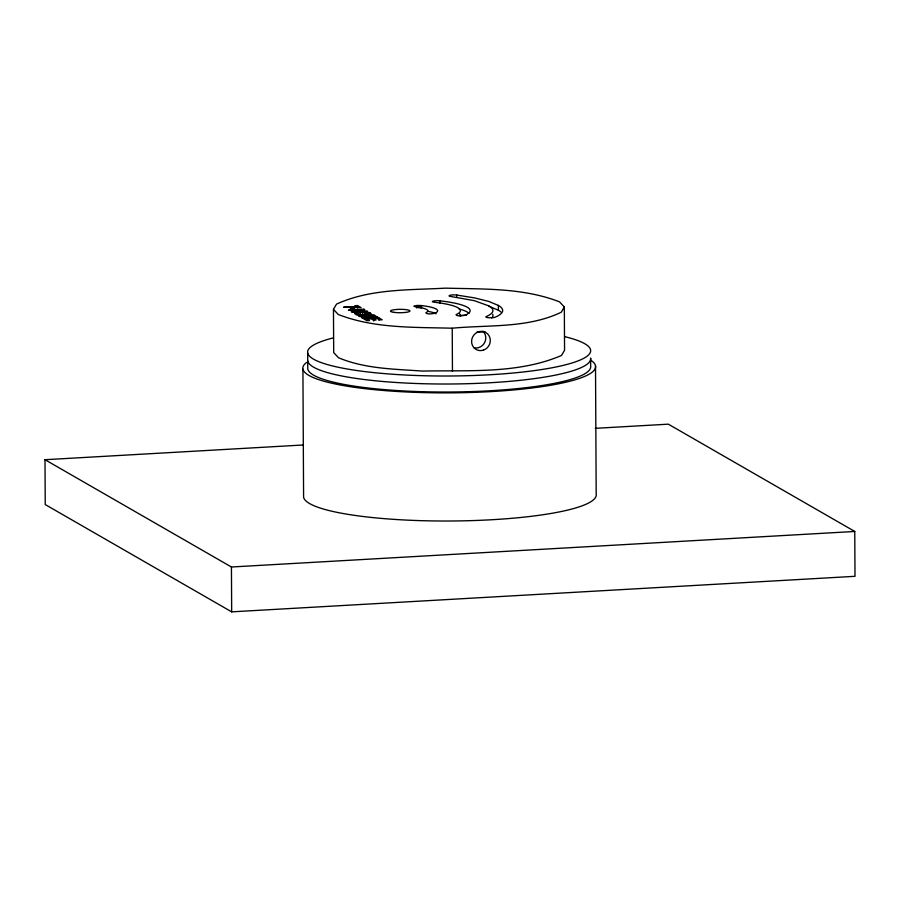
<?xml version="1.0" encoding="UTF-8"?>
<svg xmlns="http://www.w3.org/2000/svg" width="900" height="900" viewBox="0 0 900 900"><rect width="100%" height="100%" fill="white"/><g stroke="black" fill="none" stroke-linecap="round" stroke-linejoin="round"><path stroke-width="1.35" d="M333.461 309.341L336.532 304.11C370.384 288.619 409.14 290.183 445.567 288.146C483.649 289.192 523.496 287.786 559.541 301.86L564.334 307.012L564.559 350.257L561.488 355.478C518.085 374.062 468.731 370.091 422.471 371.07C394.29 369.056 364.916 368.854 338.49 357.728L333.697 352.586L333.461 309.341L338.265 314.483C374.299 328.556 414.157 327.161 452.228 328.207C488.475 324.754 527.535 328.41 561.262 312.233L564.334 307.012M356.287 312.671L354.589 313.65L361.609 314.865L371.171 313.582L367.211 312.233L358.853 312.334L356.287 312.671L356.299 315.067M416.632 305.527L413.854 306.236L415.946 306.99A27.652 4.804 -0.3 0 1 425.835 312.683C426.544 314.629 432.461 313.819 434.891 313.279A37.406 6.491 -0.3 0 0 421.493 305.572L416.632 305.527L416.644 307.924M357.491 305.55L354.904 305.696L356.265 306.473L343.53 307.204L361.136 307.642L357.491 305.55L357.514 307.946M373.736 318.679L377.134 318.488L379.609 319.916L382.196 319.77L378.799 317.812L363.476 318.679L366.964 320.692L369.551 320.546L366.986 319.072L371.16 318.836L373.455 320.152L376.043 320.006L373.736 318.679L373.748 321.086M459.765 315.506L466.684 315.113M476.651 332.235L484.954 331.762M595.327 428.332L668.329 424.17L854.764 531.461L855 576.315L231.671 611.854L45.236 504.562L45 459.709L303.311 444.983M45 459.709L231.435 567L854.764 531.461M456.705 295.043L454.275 294.874A4.478 0.776 -0.3 0 0 450.731 295.099L449.1 295.729A5.861 1.012 -0.3 0 0 450.349 296.392L474.345 300.679L489.026 305.955A92.711 16.099 -0.3 0 1 486.169 316.609A4.883 0.844 -0.3 0 0 488.858 317.7A4.883 0.844 -0.3 0 0 495.214 317.205A102.476 17.797 -0.3 0 0 498.375 305.426L488.7 301.421L474.57 297.9L456.705 295.043L456.716 297.439M488.723 306.225L498.397 310.23A102.476 17.797 -0.3 0 1 501.075 312.154M595.508 365.794L596.183 493.942A146.385 25.425 -0.3 0 1 455.096 520.965A146.385 25.425 -0.3 0 1 303.593 497.239L302.918 369.09M498.375 305.426L498.397 310.23M452.228 328.207L452.452 371.452M440.021 300.836A69.941 12.15 -0.3 0 1 465.053 315.236C462.634 315.776 456.705 316.586 455.996 314.651A60.188 10.451 -0.3 0 0 434.464 302.254A4.883 0.844 -0.3 0 1 433.226 301.084A4.883 0.844 -0.3 0 1 440.021 300.836L440.032 303.233M421.493 305.572L421.515 307.969M420.368 305.471L420.379 307.879M419.119 305.438L419.13 307.834M417.848 305.449L417.859 307.856M378.799 317.812L378.821 320.209M370.103 312.739L370.114 315.135M369.191 312.491L369.202 314.899M368.303 312.345L368.325 314.752M367.211 312.233L367.234 315.832M365.985 312.154L365.996 315.754M364.691 312.109L364.702 315.709M362.756 312.12L362.767 315.72M360.551 312.21L360.562 315.81M358.853 312.334L358.875 315.934M357.435 312.48L357.446 314.887M307.676 352.845L307.766 368.865A141.514 24.57 -0.3 0 0 453.296 391.984A141.514 24.57 -0.3 0 0 590.659 366.019L590.614 358.009A141.514 24.57 -0.3 0 1 453.251 383.974A141.514 24.57 -0.3 0 1 307.721 360.855M231.435 567L231.671 611.854M564.806 336.679A141.514 24.57 -0.3 0 1 543.465 369.259A141.514 24.57 -0.3 0 1 355.275 370.294A141.514 24.57 -0.3 0 1 333.079 337.95M482.996 331.211A9.754 9.214 -60.1 0 1 474.053 347.805M427.838 311.299A37.406 6.491 -0.3 0 1 436.061 313.785M459.45 313.673A60.188 10.451 -0.3 0 1 460.339 316.001M459.045 308.959A69.941 12.15 -0.3 0 1 469.058 313.324M492.739 314.291A92.711 16.099 -0.3 0 1 491.771 317.914M590.67 360.18A146.385 25.425 -0.3 0 1 451.71 392.85A146.385 25.425 -0.3 0 1 306.551 362.464M374.839 315.529L365.22 316.609L376.493 316.485L377.887 317.284L362.565 318.15L361.699 317.655L373.759 316.969L359.899 316.62L371.059 315.416L358.132 315.608L373.455 314.73L374.839 315.529M353.329 308.396L350.392 308.565L352.114 309.555L355.061 309.397L353.329 308.396M363.87 309.218L348.548 310.095L356.175 310.241L357.986 311.287L351.281 311.67L352.215 312.199L367.537 311.321L360.574 311.141L358.762 310.095L364.793 309.746L363.87 309.218M483.412 350.134A9.754 9.214 -60.1 0 0 487.519 333.81A9.754 9.214 -60.1 0 0 471.892 339.019A9.754 9.214 -60.1 0 0 483.412 350.134M393.502 312.289A9.754 1.699 -0.3 0 0 409.691 311.366A9.754 1.699 -0.3 0 0 397.406 309.409A9.754 1.699 -0.3 0 0 393.502 312.289"/></g></svg>
